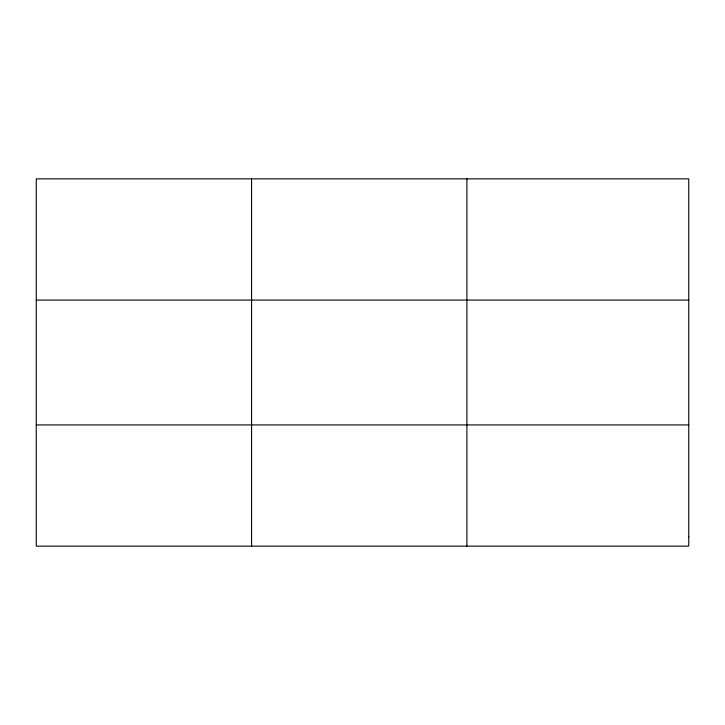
<?xml version="1.0" encoding="UTF-8"?>
<svg xmlns="http://www.w3.org/2000/svg" width="725" height="725" viewBox="0 0 725 725"><rect width="100%" height="100%" fill="white"/><g stroke="black" fill="none" stroke-linecap="round" stroke-linejoin="round"><path stroke-width="1.09" d="M251.575 178.867L251.575 546.133M466.9 178.867L466.9 546.133M36.25 300.068L688.75 300.068M36.25 424.932L688.75 424.932M688.75 536.808L688.75 546.133L36.25 546.133L36.25 178.867L688.75 178.867L688.75 536.808"/></g></svg>
